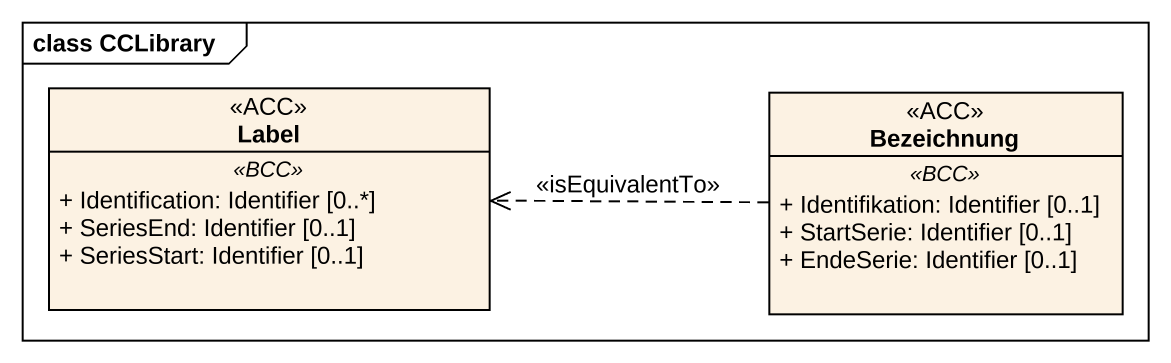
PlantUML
@startuml
mainframe class CCLibrary
hide circle
hide empty members
skinparam classAttributeIconSize 0
class "Label" as Label_ <<ACC>> {
  .. <<BCC>> ..
  + Identification: Identifier [0..*]
  + SeriesEnd: Identifier [0..1]
  + SeriesStart: Identifier [0..1]
}
class Bezeichnung <<ACC>> {
  .. <<BCC>> ..
  + Identifikation: Identifier [0..1]
  + StartSerie: Identifier [0..1]
  + EndeSerie: Identifier [0..1]
}
Bezeichnung .left.> Label_ : <<isEquivalentTo>>
@enduml
